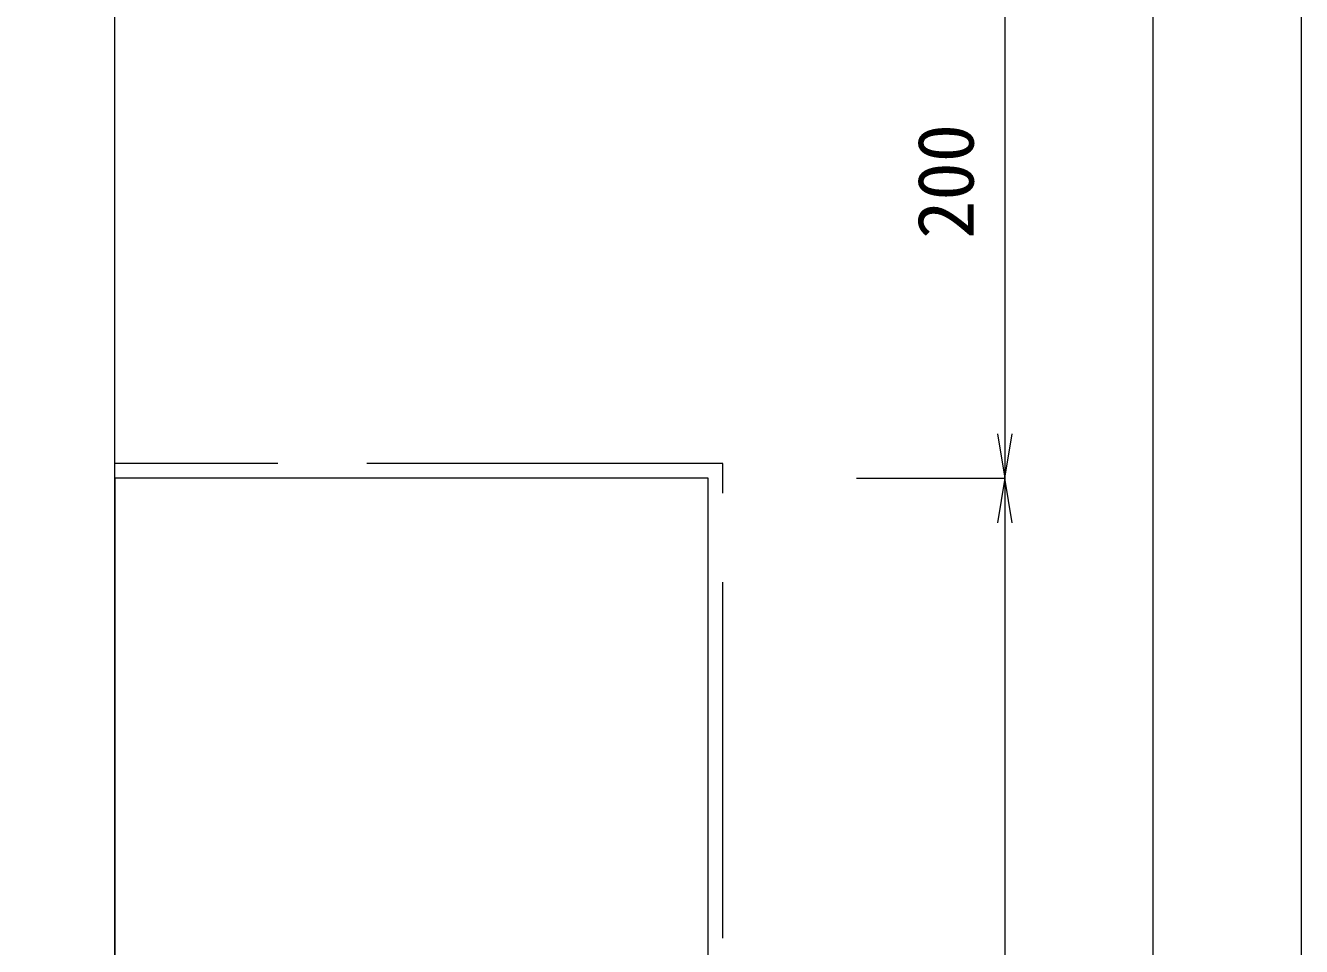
# Model space of a CAD drawing. Units: millimetres at full size, sheet at 1:20; details may follow other scales. Extents: x 0 to 23340, y -4498 to 8520.
# Drawn here: x 16817.4 to 17247.5, y 1558.4 to 1868.7 of the extents above; entities that cross this region are included whole.
import ezdxf
from ezdxf.enums import TextEntityAlignment as Align

# ---------------------------------------------------------------- set-up
doc = ezdxf.new("R2010")
doc.units = ezdxf.units.MM
doc.header["$LTSCALE"] = 20
doc.linetypes.add('DASHED', pattern=[7.5, 6, -1.5])
doc.layers.add('KIJUN', color=5, linetype='Continuous', lineweight=5)
doc.layers.add('SUNPO', color=3, linetype='Continuous', lineweight=13)
doc.styles.add('ＭＳ ゴシック', font='')
doc.styles.get('ＭＳ ゴシック').set_extended_font_data('MS Gothic')

# ---------------------------------------------------------------- blocks, each defined once
blk = doc.blocks.new('open_arrow')
at = {"color": 0, "linetype": 'Continuous', "lineweight": -2}
blk.add_lwpolyline([(7.5, 1.25), (0, 0), (7.5, -1.25)], dxfattribs=at)

msp = doc.modelspace()

# ---------------------------------------------------------------- linework, layer by layer
at = {"layer": 'KIJUN', "color": 7, "lineweight": 13}
msp.add_lwpolyline([(16405.47, 1154.1), (16382.48, 1701.2), (16409.48, 1766.2), (16407.48, 1806.2), (16371.48, 1826.2), (16367.48, 1916.2), (16320.48, 1916.2), (16317.48, 1913.2), (16317.48, 1036.2), (16337.48, 1016.2), (16827.48, 1016.2), (16847.48, 1036.2), (16847.48, 1913.2), (16844.48, 1916.2), (16797.48, 1916.2), (16793.48, 1826.2), (16757.48, 1806.2), (16755.48, 1766.2), (16782.48, 1701.2)], dxfattribs=at)
at = {"layer": 'KIJUN', "color": 7, "linetype": 'DASHED', "lineweight": 13}
msp.add_lwpolyline([(16317.48, 1721.2), (16112.48, 1721.2), (16112.48, 811.2), (17052.48, 811.2), (17052.48, 1721.2), (16847.48, 1721.2)], dxfattribs=at)
at = {"layer": 'KIJUN', "color": 7, "lineweight": 13}
msp.add_lwpolyline([(16847.48, 1716.2), (16847.48, 1036.2), (16827.48, 1016.2), (16337.48, 1016.2), (16317.48, 1036.2), (16317.48, 1716.2), (16117.48, 1716.2), (16117.48, 816.2), (17047.48, 816.2), (17047.48, 1716.2)], close=True, dxfattribs=at)
at = {"layer": 'SUNPO'}
for p, q in [((17147.48, 1916.2), (17147.48, 1716.2)), ((17197.48, 1016.2), (17197.48, 1916.2)), ((17247.48, 816.2), (17247.48, 1916.2)), ((17097.48, 1716.2), (17147.48, 1716.2)), ((17097.48, 1716.2), (17147.48, 1716.2)), ((17147.48, 1716.2), (17147.48, 1016.2))]:
    msp.add_line(p, q, dxfattribs=at)

# ---------------------------------------------------------------- block references
at = {"layer": 'SUNPO', "xscale": 2, "yscale": 2}
for rotation in [90, 270]:
    msp.add_blockref('open_arrow', (17147.48, 1716.2), dxfattribs=dict(at, rotation=rotation))

# ---------------------------------------------------------------- texts
at = {"layer": 'SUNPO', "style": 'ＭＳ ゴシック'}
msp.add_text('200', height=18.99, rotation=90, dxfattribs=at).set_placement((17127.48, 1816.2), align=Align.MIDDLE_CENTER)

doc.saveas('drawing.dxf')
